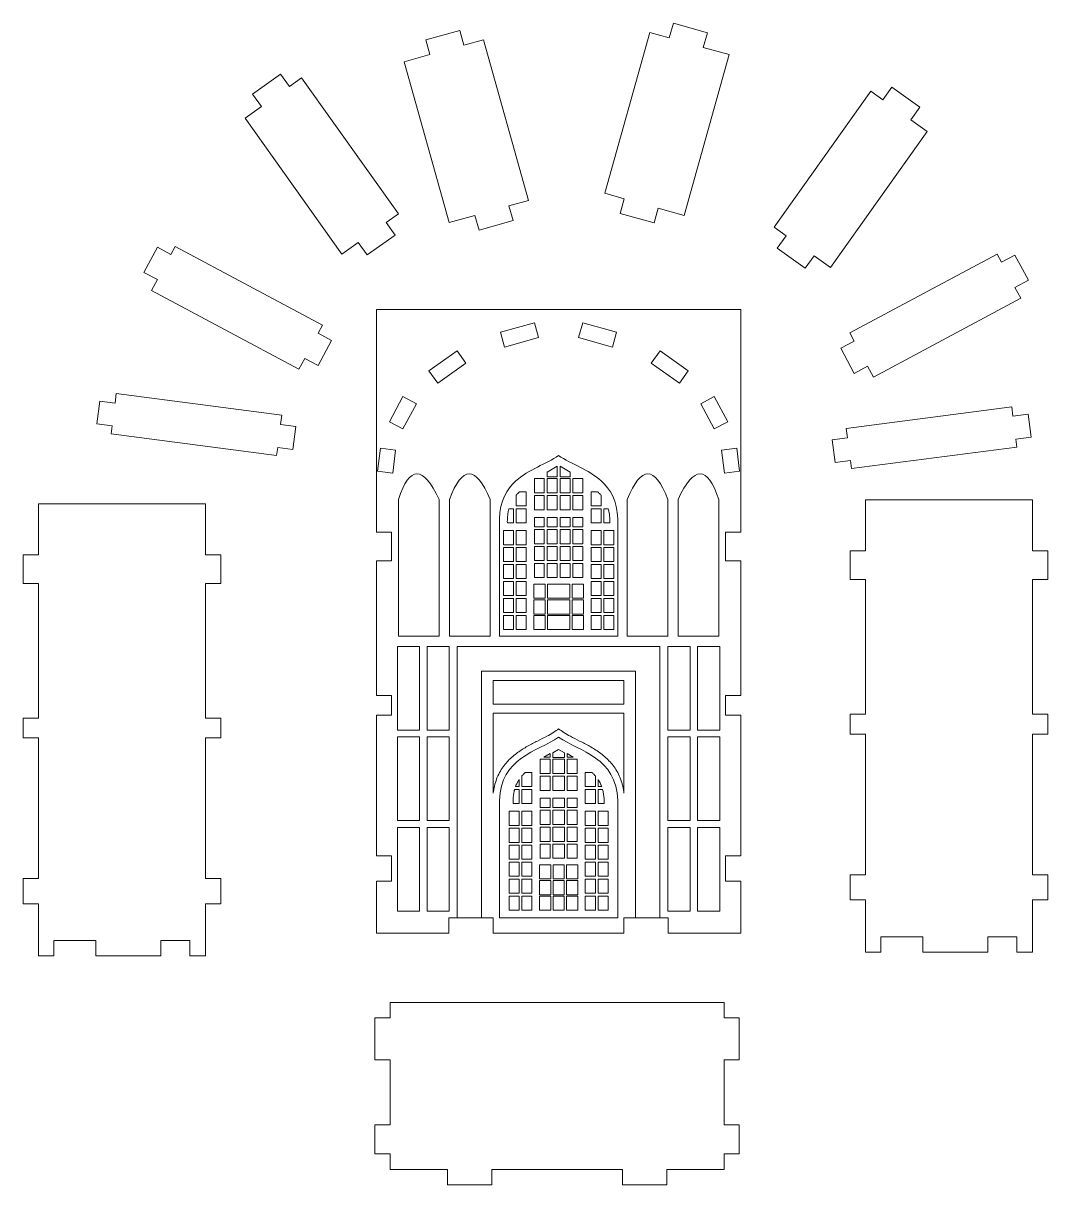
# Model space of a CAD drawing. Header units: millimetres. Extents: x -566 to 8079, y -1523 to 3979.
# Drawn here: x 2041.9 to 2243.2, y 1462.3 to 1690.6 of the extents above; entities that cross this region are included whole.
import ezdxf
from ezdxf.lldxf.tags import DXFTag

# ---------------------------------------------------------------- set-up
doc = ezdxf.new("R2010")
doc.units = ezdxf.units.MM
tags = doc.linetypes.add('CENTER', pattern=[10.16, 6.35, -1.27, 1.27, -1.27]).pattern_tags.tags
tags[10:11] = [DXFTag(74, 4), DXFTag(75, 0), DXFTag(340, '0'), DXFTag(46, 1.0), DXFTag(50, 0.0), DXFTag(44, 0.0), DXFTag(45, 0.0)]
tags[8:9] = [DXFTag(74, 4), DXFTag(75, 0), DXFTag(340, '0'), DXFTag(46, 1.0), DXFTag(50, 0.0), DXFTag(44, 0.0), DXFTag(45, 0.0)]
tags[6:7] = [DXFTag(74, 4), DXFTag(75, 0), DXFTag(340, '0'), DXFTag(46, 1.0), DXFTag(50, 0.0), DXFTag(44, 0.0), DXFTag(45, 0.0)]
tags[4:5] = [DXFTag(74, 4), DXFTag(75, 0), DXFTag(340, '0'), DXFTag(46, 1.0), DXFTag(50, 0.0), DXFTag(44, 0.0), DXFTag(45, 0.0)]

# ---------------------------------------------------------------- blocks, each defined once
blk = doc.blocks.new('DWG5')
at = {"color": 7, "linetype": 'Continuous', "lineweight": 15}
for p, q in [((599.19, 392.16), (600, 395.05)), ((600, 395.05), (606.67, 393.18)), ((551.36, 391.76), (558.04, 393.63)), ((558.85, 390.74), (558.04, 393.63)), ((586.51, 361.64), (595.36, 393.23)), ((599.19, 392.16), (595.36, 393.23)), ((605.86, 390.29), (606.67, 393.18)), ((552.17, 388.87), (551.36, 391.76)), ((562.68, 391.81), (558.85, 390.74)), ((571.53, 360.22), (562.68, 391.81)), ((610.94, 388.87), (605.86, 390.29)), ((552.17, 388.87), (547.1, 387.45)), ((602.09, 357.28), (610.94, 388.87)), ((555.95, 355.86), (547.1, 387.45)), ((517.32, 381.13), (522.83, 385.05)), ((524.57, 382.61), (522.83, 385.05)), ((526.94, 384.29), (524.57, 382.61)), ((545.96, 357.57), (526.94, 384.29)), ((619.77, 354.97), (638.79, 381.7)), ((641.16, 380.01), (638.79, 381.7)), ((641.16, 380.01), (642.9, 382.45)), ((642.9, 382.45), (648.41, 378.53)), ((519.06, 378.69), (517.32, 381.13)), ((519.06, 378.69), (515.84, 376.39)), ((646.67, 376.09), (648.41, 378.53)), ((534.85, 349.67), (515.84, 376.39)), ((649.89, 373.8), (646.67, 376.09)), ((630.87, 347.07), (649.89, 373.8)), ((590.34, 360.57), (586.51, 361.64)), ((571.53, 360.22), (567.7, 359.15)), ((567.7, 359.15), (568.5, 356.26)), ((590.34, 360.57), (589.53, 357.68)), ((597.01, 358.7), (596.2, 355.81)), ((602.09, 357.28), (597.01, 358.7)), ((545.96, 357.57), (543.59, 355.88)), ((561.02, 357.28), (555.95, 355.86)), ((561.02, 357.28), (561.83, 354.39)), ((568.5, 356.26), (561.83, 354.39)), ((596.2, 355.81), (589.53, 357.68)), ((543.59, 355.88), (545.33, 353.43)), ((622.14, 353.28), (619.77, 354.97)), ((538.07, 351.96), (534.85, 349.67)), ((538.07, 351.96), (539.81, 349.51)), ((545.33, 353.43), (539.81, 349.51)), ((622.14, 353.28), (620.4, 350.84)), ((495.98, 346.08), (498.63, 351.02)), ((501.27, 349.61), (498.63, 351.02)), ((502.12, 351.19), (501.27, 349.61)), ((531.05, 335.72), (502.12, 351.19)), ((625.91, 346.91), (620.4, 350.84)), ((627.65, 349.36), (625.91, 346.91)), ((630.87, 347.07), (627.65, 349.36)), ((634.68, 334.19), (663.6, 349.66)), ((664.45, 348.07), (663.6, 349.66)), ((664.45, 348.07), (667.1, 349.49)), ((667.1, 349.49), (669.74, 344.54)), ((498.63, 344.66), (495.98, 346.08)), ((498.63, 344.66), (497.48, 342.52)), ((526.41, 327.05), (497.48, 342.52)), ((667.1, 343.12), (669.74, 344.54)), ((668.24, 340.99), (667.1, 343.12)), ((639.31, 325.52), (668.24, 340.99)), ((541.64, 338.77), (541.64, 295.06)), ((613.25, 338.77), (541.64, 338.77)), ((613.25, 295.06), (613.25, 338.77)), ((531.05, 335.72), (530.2, 334.14)), ((566.04, 334.31), (572.72, 336.18)), ((572.72, 336.18), (573.52, 333.29)), ((581.37, 333.29), (582.18, 336.18)), ((582.18, 336.18), (588.85, 334.31)), ((530.2, 334.14), (532.85, 332.72)), ((566.85, 331.42), (566.04, 334.31)), ((573.52, 333.29), (566.85, 331.42)), ((588.04, 331.42), (581.37, 333.29)), ((588.85, 334.31), (588.04, 331.42)), ((635.52, 332.6), (634.68, 334.19)), ((532.85, 332.72), (530.2, 327.78)), ((635.52, 332.6), (632.88, 331.19)), ((635.52, 326.24), (632.88, 331.19)), ((527.56, 329.19), (526.41, 327.05)), ((527.56, 329.19), (530.2, 327.78)), ((551.98, 326.76), (557.49, 330.68)), ((557.49, 330.68), (559.23, 328.24)), ((595.66, 328.24), (597.4, 330.68)), ((597.4, 330.68), (602.91, 326.76)), ((553.72, 324.31), (551.98, 326.76)), ((559.23, 328.24), (553.72, 324.31)), ((601.17, 324.31), (595.66, 328.24)), ((602.91, 326.76), (601.17, 324.31)), ((638.17, 327.66), (635.52, 326.24)), ((639.31, 325.52), (638.17, 327.66)), ((490.55, 322.26), (490.31, 320.41)), ((523.08, 318.02), (490.55, 322.26)), ((486.75, 316.31), (487.34, 320.8)), ((490.31, 320.41), (487.34, 320.8)), ((544.22, 316.74), (546.87, 321.69)), ((546.87, 321.69), (549.51, 320.27)), ((549.51, 320.27), (546.87, 315.33)), ((605.38, 320.27), (608.03, 321.69)), ((608.03, 315.33), (605.38, 320.27)), ((608.03, 321.69), (610.67, 316.74)), ((633.95, 315.43), (666.48, 319.67)), ((666.72, 317.82), (666.48, 319.67)), ((523.08, 318.02), (522.84, 316.18)), ((666.72, 317.82), (669.69, 318.21)), ((669.69, 318.21), (670.28, 313.72)), ((489.73, 315.92), (486.75, 316.31)), ((489.73, 315.92), (489.52, 314.36)), ((522.84, 316.18), (525.82, 315.79)), ((525.82, 315.79), (525.23, 311.3)), ((546.87, 315.33), (544.22, 316.74)), ((610.67, 316.74), (608.03, 315.33)), ((634.19, 313.59), (633.95, 315.43)), ((522.05, 310.12), (489.52, 314.36)), ((634.19, 313.59), (631.21, 313.2)), ((631.8, 308.71), (631.21, 313.2)), ((667.3, 313.33), (670.28, 313.72)), ((667.5, 311.77), (667.3, 313.33)), ((522.26, 311.69), (522.05, 310.12)), ((522.26, 311.69), (525.23, 311.3)), ((541.87, 307.05), (542.46, 311.54)), ((542.46, 311.54), (545.43, 311.15)), ((545.43, 311.15), (544.85, 306.66)), ((609.46, 311.15), (612.44, 311.54)), ((610.05, 306.66), (609.46, 311.15)), ((612.44, 311.54), (613.02, 307.05)), ((634.97, 307.53), (667.5, 311.77)), ((634.77, 309.1), (631.8, 308.71)), ((634.97, 307.53), (634.77, 309.1)), ((544.85, 306.66), (541.87, 307.05)), ((577.14, 307.99), (575.18, 306.86)), ((575.18, 306.86), (575.18, 305.93)), ((575.18, 305.93), (577.14, 305.93)), ((577.14, 305.93), (577.14, 307.99)), ((577.75, 307.99), (577.75, 305.93)), ((579.71, 306.86), (577.75, 307.99)), ((577.75, 305.93), (579.71, 305.93)), ((579.71, 305.93), (579.71, 306.86)), ((613.02, 307.05), (610.05, 306.66)), ((572.68, 305.57), (572.68, 302.78)), ((574.64, 305.57), (572.68, 305.57)), ((574.64, 302.78), (574.64, 305.57)), ((575.18, 305.57), (575.18, 302.78)), ((577.15, 305.57), (575.18, 305.57)), ((577.15, 302.78), (577.15, 305.57)), ((579.71, 305.57), (577.75, 305.57)), ((577.75, 305.57), (577.75, 302.78)), ((579.71, 302.78), (579.71, 305.57)), ((582.22, 305.57), (580.25, 305.57)), ((580.25, 305.57), (580.25, 302.78)), ((582.22, 302.78), (582.22, 305.57)), ((545.99, 301.46), (545.99, 274.6)), ((553.98, 274.6), (553.98, 301.46)), ((555.99, 301.46), (555.99, 274.6)), ((563.98, 274.6), (563.98, 301.46)), ((569.11, 302.31), (569.11, 300.2)), ((571.07, 302.99), (569.79, 302.99)), ((571.07, 300.2), (571.07, 302.99)), ((572.68, 302.78), (574.64, 302.78)), ((572.68, 302.23), (572.68, 299.45)), ((574.64, 302.23), (572.68, 302.23)), ((574.64, 299.45), (574.64, 302.23)), ((575.18, 302.78), (577.15, 302.78)), ((575.18, 302.23), (575.18, 299.45)), ((577.15, 302.23), (575.18, 302.23)), ((577.15, 299.45), (577.15, 302.23)), ((577.75, 302.78), (579.71, 302.78)), ((577.75, 302.23), (577.75, 299.45)), ((579.71, 302.23), (577.75, 302.23)), ((579.71, 299.45), (579.71, 302.23)), ((580.25, 302.78), (582.22, 302.78)), ((580.25, 302.23), (580.25, 299.45)), ((582.22, 302.23), (580.25, 302.23)), ((582.22, 299.45), (582.22, 302.23)), ((583.82, 302.99), (583.82, 300.2)), ((585.11, 302.99), (583.82, 302.99)), ((585.79, 300.2), (585.79, 302.31)), ((590.91, 301.46), (590.91, 274.6)), ((598.9, 274.6), (598.9, 301.46)), ((600.91, 301.46), (600.91, 274.6)), ((608.9, 274.6), (608.9, 301.46)), ((637.75, 291.35), (637.75, 301.39)), ((637.75, 301.39), (670.55, 301.39)), ((670.55, 301.39), (670.55, 291.35)), ((508.06, 300.63), (475.26, 300.63)), ((475.26, 300.63), (475.26, 290.6)), ((508.06, 290.6), (508.06, 300.63)), ((568.56, 299.65), (567.69, 299.65)), ((568.56, 296.87), (568.56, 299.65)), ((569.11, 300.2), (571.07, 300.2)), ((571.07, 299.65), (569.11, 299.65)), ((569.11, 299.65), (569.11, 296.87)), ((571.07, 296.87), (571.07, 299.65)), ((572.68, 299.45), (574.64, 299.45)), ((575.18, 299.45), (577.15, 299.45)), ((577.75, 299.45), (579.71, 299.45)), ((580.25, 299.45), (582.22, 299.45)), ((583.82, 300.2), (585.79, 300.2)), ((585.79, 299.65), (583.82, 299.65)), ((583.82, 299.65), (583.82, 296.87)), ((585.79, 296.87), (585.79, 299.65)), ((586.33, 299.65), (586.33, 296.87)), ((587.21, 299.65), (586.33, 299.65)), ((565.83, 297.67), (565.83, 274.6)), ((567.38, 296.87), (568.56, 296.87)), ((569.11, 296.87), (571.07, 296.87)), ((574.64, 297.94), (572.68, 297.94)), ((572.68, 297.94), (572.68, 296.12)), ((574.64, 296.12), (574.64, 297.94)), ((575.18, 297.94), (575.18, 296.12)), ((577.15, 297.94), (575.18, 297.94)), ((577.15, 296.12), (577.15, 297.94)), ((577.75, 297.94), (577.75, 296.12)), ((579.71, 297.94), (577.75, 297.94)), ((579.71, 296.12), (579.71, 297.94)), ((580.25, 297.94), (580.25, 296.12)), ((582.22, 297.94), (580.25, 297.94)), ((582.22, 296.12), (582.22, 297.94)), ((583.82, 296.87), (585.79, 296.87)), ((586.33, 296.87), (587.52, 296.87)), ((589.06, 274.6), (589.06, 297.67)), ((541.64, 295.06), (544.64, 295.06)), ((544.64, 295.06), (544.64, 289.42)), ((568.56, 295.36), (566.6, 295.36)), ((566.6, 295.36), (566.6, 292.58)), ((568.56, 292.58), (568.56, 295.36)), ((571.07, 295.36), (569.11, 295.36)), ((569.11, 295.36), (569.11, 292.58)), ((571.07, 292.58), (571.07, 295.36)), ((572.68, 296.12), (574.64, 296.12)), ((572.68, 295.57), (572.68, 292.78)), ((574.64, 295.57), (572.68, 295.57)), ((574.64, 292.78), (574.64, 295.57)), ((575.18, 296.12), (577.15, 296.12)), ((575.18, 295.57), (575.18, 292.78)), ((577.15, 295.57), (575.18, 295.57)), ((577.15, 292.78), (577.15, 295.57)), ((577.75, 296.12), (579.71, 296.12)), ((577.75, 295.57), (577.75, 292.78)), ((579.71, 295.57), (577.75, 295.57)), ((579.71, 292.78), (579.71, 295.57)), ((580.25, 296.12), (582.22, 296.12)), ((580.25, 295.57), (580.25, 292.78)), ((582.22, 295.57), (580.25, 295.57)), ((582.22, 292.78), (582.22, 295.57)), ((585.79, 295.36), (583.82, 295.36)), ((583.82, 295.36), (583.82, 292.58)), ((585.79, 292.58), (585.79, 295.36)), ((586.33, 295.36), (586.33, 292.58)), ((588.29, 295.36), (586.33, 295.36)), ((588.29, 292.58), (588.29, 295.36)), ((610.25, 295.06), (613.25, 295.06)), ((610.25, 289.42), (610.25, 295.06)), ((566.6, 292.58), (568.56, 292.58)), ((569.11, 292.58), (571.07, 292.58)), ((572.68, 292.78), (574.64, 292.78)), ((572.68, 292.23), (572.68, 289.45)), ((574.64, 292.23), (572.68, 292.23)), ((574.64, 289.45), (574.64, 292.23)), ((575.18, 292.78), (577.15, 292.78)), ((575.18, 292.23), (575.18, 289.45)), ((577.15, 292.23), (575.18, 292.23)), ((577.15, 289.45), (577.15, 292.23)), ((577.75, 292.78), (579.71, 292.78)), ((579.71, 292.23), (577.75, 292.23)), ((577.75, 292.23), (577.75, 289.45)), ((579.71, 289.45), (579.71, 292.23)), ((580.25, 292.78), (582.22, 292.78)), ((580.25, 292.23), (580.25, 289.45)), ((582.22, 292.23), (580.25, 292.23)), ((582.22, 289.45), (582.22, 292.23)), ((583.82, 292.58), (585.79, 292.58)), ((586.33, 292.58), (588.29, 292.58)), ((472.26, 284.96), (472.26, 290.6)), ((475.26, 290.6), (472.26, 290.6)), ((508.06, 290.6), (511.06, 290.6)), ((511.06, 290.6), (511.06, 284.96)), ((568.56, 292.03), (566.6, 292.03)), ((566.6, 292.03), (566.6, 289.25)), ((568.56, 289.25), (568.56, 292.03)), ((571.07, 292.03), (569.11, 292.03)), ((569.11, 292.03), (569.11, 289.25)), ((571.07, 289.25), (571.07, 292.03)), ((583.82, 292.03), (583.82, 289.25)), ((585.79, 292.03), (583.82, 292.03)), ((585.79, 289.25), (585.79, 292.03)), ((588.29, 292.03), (586.33, 292.03)), ((586.33, 292.03), (586.33, 289.25)), ((588.29, 289.25), (588.29, 292.03)), ((634.75, 285.71), (634.75, 291.35)), ((637.75, 291.35), (634.75, 291.35)), ((670.55, 291.35), (673.55, 291.35)), ((673.55, 291.35), (673.55, 285.71)), ((541.64, 289.42), (541.64, 262.98)), ((544.64, 289.42), (541.64, 289.42)), ((566.6, 289.25), (568.56, 289.25)), ((568.56, 288.7), (566.6, 288.7)), ((566.6, 288.7), (566.6, 285.91)), ((568.56, 285.91), (568.56, 288.7)), ((569.11, 289.25), (571.07, 289.25)), ((569.11, 288.7), (569.11, 285.91)), ((571.07, 288.7), (569.11, 288.7)), ((571.07, 285.91), (571.07, 288.7)), ((572.68, 289.45), (574.64, 289.45)), ((574.64, 288.9), (572.68, 288.9)), ((572.68, 288.9), (572.68, 286.12)), ((574.64, 286.12), (574.64, 288.9)), ((575.18, 289.45), (577.15, 289.45)), ((575.18, 288.9), (575.18, 286.12)), ((577.15, 288.9), (575.18, 288.9)), ((577.15, 286.12), (577.15, 288.9)), ((577.75, 289.45), (579.71, 289.45)), ((577.75, 288.9), (577.75, 286.12)), ((579.71, 288.9), (577.75, 288.9)), ((579.71, 286.12), (579.71, 288.9)), ((580.25, 289.45), (582.22, 289.45)), ((580.25, 288.9), (580.25, 286.12)), ((582.22, 288.9), (580.25, 288.9)), ((582.22, 286.12), (582.22, 288.9)), ((583.82, 289.25), (585.79, 289.25)), ((585.79, 288.7), (583.82, 288.7)), ((583.82, 288.7), (583.82, 285.91)), ((585.79, 285.91), (585.79, 288.7)), ((586.33, 289.25), (588.29, 289.25)), ((586.33, 288.7), (586.33, 285.91)), ((588.29, 288.7), (586.33, 288.7)), ((588.29, 285.91), (588.29, 288.7)), ((613.25, 289.42), (610.25, 289.42)), ((613.25, 262.98), (613.25, 289.42)), ((566.6, 285.91), (568.56, 285.91)), ((568.56, 285.36), (566.6, 285.36)), ((566.6, 285.36), (566.6, 282.58)), ((568.56, 282.58), (568.56, 285.36)), ((569.11, 285.91), (571.07, 285.91)), ((569.11, 285.36), (569.11, 282.58)), ((571.07, 285.36), (569.11, 285.36)), ((571.07, 282.58), (571.07, 285.36)), ((572.68, 286.12), (574.64, 286.12)), ((575.18, 286.12), (577.15, 286.12)), ((577.75, 286.12), (579.71, 286.12)), ((580.25, 286.12), (582.22, 286.12)), ((583.82, 285.91), (585.79, 285.91)), ((583.82, 285.36), (583.82, 282.58)), ((585.79, 285.36), (583.82, 285.36)), ((585.79, 282.58), (585.79, 285.36)), ((586.33, 285.91), (588.29, 285.91)), ((586.33, 285.36), (586.33, 282.58)), ((588.29, 285.36), (586.33, 285.36)), ((588.29, 282.58), (588.29, 285.36)), ((637.75, 285.71), (634.75, 285.71)), ((637.75, 259.27), (637.75, 285.71)), ((670.55, 285.71), (670.55, 259.27)), ((670.55, 285.71), (673.55, 285.71)), ((475.26, 284.96), (472.26, 284.96)), ((475.26, 284.96), (475.26, 258.52)), ((508.06, 284.96), (511.06, 284.96)), ((508.06, 258.52), (508.06, 284.96)), ((574.78, 284.84), (572.55, 284.84)), ((572.55, 284.84), (572.55, 282.06)), ((574.78, 282.06), (574.78, 284.84)), ((575.24, 284.84), (575.24, 282.06)), ((579.65, 284.84), (575.24, 284.84)), ((579.65, 282.06), (579.65, 284.84)), ((582.34, 284.84), (580.12, 284.84)), ((580.12, 284.84), (580.12, 282.06)), ((582.34, 282.06), (582.34, 284.84)), ((566.6, 282.58), (568.56, 282.58)), ((566.6, 282.03), (566.6, 279.25)), ((568.56, 282.03), (566.6, 282.03)), ((568.56, 279.25), (568.56, 282.03)), ((569.11, 282.58), (571.07, 282.58)), ((571.07, 282.03), (569.11, 282.03)), ((569.11, 282.03), (569.11, 279.25)), ((571.07, 279.25), (571.07, 282.03)), ((572.55, 282.06), (574.78, 282.06)), ((572.55, 281.75), (572.55, 278.96)), ((574.78, 281.75), (572.55, 281.75)), ((574.78, 278.96), (574.78, 281.75)), ((575.24, 282.06), (579.65, 282.06)), ((575.24, 281.75), (575.24, 278.96)), ((579.65, 281.75), (575.24, 281.75)), ((579.65, 278.96), (579.65, 281.75)), ((580.12, 282.06), (582.34, 282.06)), ((582.34, 281.75), (580.12, 281.75)), ((580.12, 281.75), (580.12, 278.96)), ((582.34, 278.96), (582.34, 281.75)), ((583.82, 282.58), (585.79, 282.58)), ((585.79, 282.03), (583.82, 282.03)), ((583.82, 282.03), (583.82, 279.25)), ((585.79, 279.25), (585.79, 282.03)), ((586.33, 282.58), (588.29, 282.58)), ((586.33, 282.03), (586.33, 279.25)), ((588.29, 282.03), (586.33, 282.03)), ((588.29, 279.25), (588.29, 282.03)), ((566.6, 279.25), (568.56, 279.25)), ((566.6, 278.7), (566.6, 275.91)), ((568.56, 278.7), (566.6, 278.7)), ((568.56, 275.91), (568.56, 278.7)), ((569.11, 279.25), (571.07, 279.25)), ((569.11, 278.7), (569.11, 275.91)), ((571.07, 278.7), (569.11, 278.7)), ((571.07, 275.91), (571.07, 278.7)), ((572.55, 278.96), (574.78, 278.96)), ((572.55, 278.7), (572.55, 275.91)), ((574.78, 278.7), (572.55, 278.7)), ((574.78, 275.91), (574.78, 278.7)), ((575.24, 278.96), (579.65, 278.96)), ((575.24, 278.7), (575.24, 275.91)), ((579.65, 278.7), (575.24, 278.7)), ((579.65, 275.91), (579.65, 278.7)), ((580.12, 278.96), (582.34, 278.96)), ((582.34, 278.7), (580.12, 278.7)), ((580.12, 278.7), (580.12, 275.91)), ((582.34, 275.91), (582.34, 278.7)), ((583.82, 279.25), (585.79, 279.25)), ((583.82, 278.7), (583.82, 275.91)), ((585.79, 278.7), (583.82, 278.7)), ((585.79, 275.91), (585.79, 278.7)), ((586.33, 279.25), (588.29, 279.25)), ((588.29, 278.7), (586.33, 278.7)), ((586.33, 278.7), (586.33, 275.91)), ((588.29, 275.91), (588.29, 278.7)), ((545.99, 274.6), (553.98, 274.6)), ((555.99, 274.6), (563.98, 274.6)), ((565.83, 274.6), (589.06, 274.6)), ((566.6, 275.91), (568.56, 275.91)), ((569.11, 275.91), (571.07, 275.91)), ((572.55, 275.91), (574.78, 275.91)), ((575.24, 275.91), (579.65, 275.91)), ((580.12, 275.91), (582.34, 275.91)), ((583.82, 275.91), (585.79, 275.91)), ((586.33, 275.91), (588.29, 275.91)), ((590.91, 274.6), (598.9, 274.6)), ((600.91, 274.6), (608.9, 274.6)), ((550.14, 272.61), (545.79, 272.61)), ((545.79, 272.61), (545.79, 256.17)), ((550.14, 256.17), (550.14, 272.61)), ((555.97, 272.61), (551.62, 272.61)), ((551.62, 272.61), (551.62, 256.17)), ((555.97, 256.17), (555.97, 272.61)), ((597.36, 272.56), (557.53, 272.56)), ((557.53, 272.56), (557.53, 219.27)), ((597.36, 219.27), (597.36, 272.56)), ((598.93, 272.61), (598.93, 256.17)), ((603.27, 272.61), (598.93, 272.61)), ((603.27, 256.17), (603.27, 272.61)), ((604.76, 272.61), (604.76, 256.17)), ((609.1, 272.61), (604.76, 272.61)), ((609.1, 256.17), (609.1, 272.61)), ((562.33, 219.27), (562.33, 267.76)), ((562.33, 267.76), (592.56, 267.76)), ((592.56, 267.76), (592.56, 219.27)), ((590.29, 265.89), (564.6, 265.89)), ((564.6, 265.89), (564.6, 261.26)), ((590.29, 261.26), (590.29, 265.89)), ((541.64, 262.98), (544.64, 262.98)), ((544.64, 262.98), (544.64, 259.09)), ((610.25, 262.98), (613.25, 262.98)), ((610.25, 259.09), (610.25, 262.98)), ((564.6, 261.26), (590.29, 261.26)), ((472.26, 254.63), (472.26, 258.52)), ((475.26, 258.52), (472.26, 258.52)), ((508.06, 258.52), (511.06, 258.52)), ((511.06, 258.52), (511.06, 254.63)), ((541.64, 259.09), (541.64, 231.44)), ((544.64, 259.09), (541.64, 259.09)), ((590.29, 259.5), (564.6, 259.5)), ((564.6, 259.5), (564.6, 243.77)), ((590.29, 243.77), (590.29, 259.5)), ((613.25, 259.09), (610.25, 259.09)), ((613.25, 231.44), (613.25, 259.09)), ((634.75, 255.38), (634.75, 259.27)), ((637.75, 259.27), (634.75, 259.27)), ((670.55, 259.27), (673.55, 259.27)), ((673.55, 259.27), (673.55, 255.38)), ((545.79, 256.17), (550.14, 256.17)), ((551.62, 256.17), (555.97, 256.17)), ((598.93, 256.17), (603.27, 256.17)), ((604.76, 256.17), (609.1, 256.17)), ((475.26, 254.63), (472.26, 254.63)), ((475.26, 254.63), (475.26, 226.98)), ((508.06, 254.63), (511.06, 254.63)), ((508.06, 226.98), (508.06, 254.63)), ((550.14, 254.81), (545.79, 254.81)), ((545.79, 254.81), (545.79, 238.37)), ((550.14, 238.37), (550.14, 254.81)), ((555.97, 254.81), (551.62, 254.81)), ((551.62, 254.81), (551.62, 238.37)), ((555.97, 238.37), (555.97, 254.81)), ((598.93, 254.81), (598.93, 238.37)), ((603.27, 254.81), (598.93, 254.81)), ((603.27, 238.37), (603.27, 254.81)), ((604.76, 254.81), (604.76, 238.37)), ((609.1, 254.81), (604.76, 254.81)), ((609.1, 238.37), (609.1, 254.81)), ((637.75, 255.38), (634.75, 255.38)), ((637.75, 227.73), (637.75, 255.38)), ((670.55, 255.38), (670.55, 227.73)), ((670.55, 255.38), (673.55, 255.38)), ((575.76, 251.54), (574.55, 250.84)), ((575.76, 250.84), (575.76, 251.54)), ((577.45, 252.37), (576.3, 251.71)), ((576.3, 251.71), (576.3, 250.77)), ((578.59, 251.71), (577.45, 252.37)), ((578.59, 250.77), (578.59, 251.71)), ((580.34, 250.84), (579.13, 251.54)), ((579.13, 251.54), (579.13, 250.84)), ((575.76, 250.41), (573.8, 250.41)), ((573.8, 250.41), (573.8, 247.63)), ((574.55, 250.84), (575.76, 250.84)), ((575.76, 247.63), (575.76, 250.41)), ((576.3, 250.77), (578.59, 250.77)), ((576.3, 250.41), (576.3, 247.63)), ((578.59, 250.41), (576.3, 250.41)), ((578.59, 247.63), (578.59, 250.41)), ((579.13, 250.84), (580.34, 250.84)), ((579.13, 250.41), (579.13, 247.63)), ((581.1, 250.41), (579.13, 250.41)), ((581.1, 247.63), (581.1, 250.41)), ((570.23, 247.15), (570.23, 245.05)), ((572.19, 247.83), (570.91, 247.83)), ((572.19, 245.05), (572.19, 247.83)), ((573.8, 247.63), (575.76, 247.63)), ((575.76, 247.08), (573.8, 247.08)), ((573.8, 247.08), (573.8, 244.29)), ((575.76, 244.29), (575.76, 247.08)), ((576.3, 247.63), (578.59, 247.63)), ((578.59, 247.08), (576.3, 247.08)), ((576.3, 247.08), (576.3, 244.29)), ((578.59, 244.29), (578.59, 247.08)), ((579.13, 247.63), (581.1, 247.63)), ((581.1, 247.08), (579.13, 247.08)), ((579.13, 247.08), (579.13, 244.29)), ((581.1, 244.29), (581.1, 247.08)), ((582.7, 247.83), (582.7, 245.05)), ((583.99, 247.83), (582.7, 247.83)), ((584.67, 245.05), (584.67, 247.15)), ((569.69, 244.5), (568.81, 244.5)), ((568.98, 245.05), (569.69, 245.05)), ((569.69, 245.05), (569.69, 246.45)), ((569.69, 241.72), (569.69, 244.5)), ((570.23, 245.05), (572.19, 245.05)), ((570.23, 244.5), (570.23, 241.72)), ((572.19, 244.5), (570.23, 244.5)), ((572.19, 241.72), (572.19, 244.5)), ((573.8, 244.29), (575.76, 244.29)), ((576.3, 244.29), (578.59, 244.29)), ((579.13, 244.29), (581.1, 244.29)), ((582.7, 245.05), (584.67, 245.05)), ((582.7, 244.5), (582.7, 241.72)), ((584.67, 244.5), (582.7, 244.5)), ((584.67, 241.72), (584.67, 244.5)), ((585.21, 246.45), (585.21, 245.05)), ((585.21, 245.05), (585.91, 245.05)), ((585.21, 244.5), (585.21, 241.72)), ((586.09, 244.5), (585.21, 244.5)), ((565.83, 242.33), (565.83, 219.27)), ((573.8, 242.78), (573.8, 240.96)), ((575.76, 242.78), (573.8, 242.78)), ((575.76, 240.96), (575.76, 242.78)), ((576.3, 242.78), (576.3, 240.96)), ((578.59, 242.78), (576.3, 242.78)), ((578.59, 240.96), (578.59, 242.78)), ((581.1, 242.78), (579.13, 242.78)), ((579.13, 242.78), (579.13, 240.96)), ((581.1, 240.96), (581.1, 242.78)), ((589.06, 219.27), (589.06, 242.33)), ((569.69, 240.21), (567.72, 240.21)), ((567.72, 240.21), (567.72, 237.43)), ((568.5, 241.72), (569.69, 241.72)), ((569.69, 237.43), (569.69, 240.21)), ((570.23, 241.72), (572.19, 241.72)), ((572.19, 240.21), (570.23, 240.21)), ((570.23, 240.21), (570.23, 237.43)), ((572.19, 237.43), (572.19, 240.21)), ((573.8, 240.96), (575.76, 240.96)), ((573.8, 240.41), (573.8, 237.63)), ((575.76, 240.41), (573.8, 240.41)), ((575.76, 237.63), (575.76, 240.41)), ((576.3, 240.96), (578.59, 240.96)), ((576.3, 240.41), (576.3, 237.63)), ((578.59, 240.41), (576.3, 240.41)), ((578.59, 237.63), (578.59, 240.41)), ((579.13, 240.96), (581.1, 240.96)), ((581.1, 240.41), (579.13, 240.41)), ((579.13, 240.41), (579.13, 237.63)), ((581.1, 237.63), (581.1, 240.41)), ((582.7, 241.72), (584.67, 241.72)), ((582.7, 240.21), (582.7, 237.43)), ((584.67, 240.21), (582.7, 240.21)), ((584.67, 237.43), (584.67, 240.21)), ((585.21, 241.72), (586.4, 241.72)), ((585.21, 240.21), (585.21, 237.43)), ((587.17, 240.21), (585.21, 240.21)), ((587.17, 237.43), (587.17, 240.21)), ((545.79, 238.37), (550.14, 238.37)), ((551.62, 238.37), (555.97, 238.37)), ((567.72, 237.43), (569.69, 237.43)), ((570.23, 237.43), (572.19, 237.43)), ((573.8, 237.63), (575.76, 237.63)), ((576.3, 237.63), (578.59, 237.63)), ((579.13, 237.63), (581.1, 237.63)), ((582.7, 237.43), (584.67, 237.43)), ((585.21, 237.43), (587.17, 237.43)), ((598.93, 238.37), (603.27, 238.37)), ((604.76, 238.37), (609.1, 238.37)), ((550.14, 237.01), (545.79, 237.01)), ((545.79, 237.01), (545.79, 220.57)), ((550.14, 220.57), (550.14, 237.01)), ((555.97, 237.01), (551.62, 237.01)), ((551.62, 237.01), (551.62, 220.57)), ((555.97, 220.57), (555.97, 237.01)), ((567.72, 236.87), (567.72, 234.09)), ((569.69, 236.87), (567.72, 236.87)), ((569.69, 234.09), (569.69, 236.87)), ((572.19, 236.87), (570.23, 236.87)), ((570.23, 236.87), (570.23, 234.09)), ((572.19, 234.09), (572.19, 236.87)), ((573.8, 237.08), (573.8, 234.29)), ((575.76, 237.08), (573.8, 237.08)), ((575.76, 234.29), (575.76, 237.08)), ((576.3, 237.08), (576.3, 234.29)), ((578.59, 237.08), (576.3, 237.08)), ((578.59, 234.29), (578.59, 237.08)), ((581.1, 237.08), (579.13, 237.08)), ((579.13, 237.08), (579.13, 234.29)), ((581.1, 234.29), (581.1, 237.08)), ((582.7, 236.87), (582.7, 234.09)), ((584.67, 236.87), (582.7, 236.87)), ((584.67, 234.09), (584.67, 236.87)), ((587.17, 236.87), (585.21, 236.87)), ((585.21, 236.87), (585.21, 234.09)), ((587.17, 234.09), (587.17, 236.87)), ((598.93, 237.01), (598.93, 220.57)), ((603.27, 237.01), (598.93, 237.01)), ((603.27, 220.57), (603.27, 237.01)), ((604.76, 237.01), (604.76, 220.57)), ((609.1, 237.01), (604.76, 237.01)), ((609.1, 220.57), (609.1, 237.01)), ((567.72, 234.09), (569.69, 234.09)), ((569.69, 233.54), (567.72, 233.54)), ((567.72, 233.54), (567.72, 230.76)), ((569.69, 230.76), (569.69, 233.54)), ((570.23, 234.09), (572.19, 234.09)), ((572.19, 233.54), (570.23, 233.54)), ((570.23, 233.54), (570.23, 230.76)), ((572.19, 230.76), (572.19, 233.54)), ((573.8, 234.29), (575.76, 234.29)), ((575.76, 233.74), (573.8, 233.74)), ((573.8, 233.74), (573.8, 230.96)), ((575.76, 230.96), (575.76, 233.74)), ((576.3, 234.29), (578.59, 234.29)), ((578.59, 233.74), (576.3, 233.74)), ((576.3, 233.74), (576.3, 230.96)), ((578.59, 230.96), (578.59, 233.74)), ((579.13, 234.29), (581.1, 234.29)), ((581.1, 233.74), (579.13, 233.74)), ((579.13, 233.74), (579.13, 230.96)), ((581.1, 230.96), (581.1, 233.74)), ((582.7, 234.09), (584.67, 234.09)), ((584.67, 233.54), (582.7, 233.54)), ((582.7, 233.54), (582.7, 230.76)), ((584.67, 230.76), (584.67, 233.54)), ((585.21, 234.09), (587.17, 234.09)), ((587.17, 233.54), (585.21, 233.54)), ((585.21, 233.54), (585.21, 230.76)), ((587.17, 230.76), (587.17, 233.54)), ((541.64, 231.44), (544.64, 231.44)), ((544.64, 231.44), (544.64, 226.48)), ((567.72, 230.76), (569.69, 230.76)), ((570.23, 230.76), (572.19, 230.76)), ((573.8, 230.96), (575.76, 230.96)), ((576.3, 230.96), (578.59, 230.96)), ((579.13, 230.96), (581.1, 230.96)), ((582.7, 230.76), (584.67, 230.76)), ((585.21, 230.76), (587.17, 230.76)), ((610.25, 231.44), (613.25, 231.44)), ((610.25, 226.48), (610.25, 231.44)), ((569.69, 230.21), (567.72, 230.21)), ((567.72, 230.21), (567.72, 227.43)), ((569.69, 227.43), (569.69, 230.21)), ((572.19, 230.21), (570.23, 230.21)), ((570.23, 230.21), (570.23, 227.43)), ((572.19, 227.43), (572.19, 230.21)), ((573.67, 229.69), (573.67, 226.91)), ((575.9, 229.69), (573.67, 229.69)), ((575.9, 226.91), (575.9, 229.69)), ((576.36, 229.69), (576.36, 226.91)), ((578.53, 229.69), (576.36, 229.69)), ((578.53, 226.91), (578.53, 229.69)), ((579, 229.69), (579, 226.91)), ((581.22, 229.69), (579, 229.69)), ((581.22, 226.91), (581.22, 229.69)), ((582.7, 230.21), (582.7, 227.43)), ((584.67, 230.21), (582.7, 230.21)), ((584.67, 227.43), (584.67, 230.21)), ((587.17, 230.21), (585.21, 230.21)), ((585.21, 230.21), (585.21, 227.43)), ((587.17, 227.43), (587.17, 230.21)), ((472.26, 222.01), (472.26, 226.98)), ((475.26, 226.98), (472.26, 226.98)), ((508.06, 226.98), (511.06, 226.98)), ((511.06, 226.98), (511.06, 222.01)), ((541.64, 226.48), (541.64, 216.27)), ((544.64, 226.48), (541.64, 226.48)), ((567.72, 227.43), (569.69, 227.43)), ((567.72, 226.87), (567.72, 224.09)), ((569.69, 226.87), (567.72, 226.87)), ((569.69, 224.09), (569.69, 226.87)), ((570.23, 227.43), (572.19, 227.43)), ((570.23, 226.87), (570.23, 224.09)), ((572.19, 226.87), (570.23, 226.87)), ((572.19, 224.09), (572.19, 226.87)), ((573.67, 226.91), (575.9, 226.91)), ((575.9, 226.59), (573.67, 226.59)), ((573.67, 226.59), (573.67, 223.81)), ((575.9, 223.81), (575.9, 226.59)), ((576.36, 226.91), (578.53, 226.91)), ((578.53, 226.59), (576.36, 226.59)), ((576.36, 226.59), (576.36, 223.81)), ((578.53, 223.81), (578.53, 226.59)), ((579, 226.91), (581.22, 226.91)), ((579, 226.59), (579, 223.81)), ((581.22, 226.59), (579, 226.59)), ((581.22, 223.81), (581.22, 226.59)), ((582.7, 227.43), (584.67, 227.43)), ((582.7, 226.87), (582.7, 224.09)), ((584.67, 226.87), (582.7, 226.87)), ((584.67, 224.09), (584.67, 226.87)), ((585.21, 227.43), (587.17, 227.43)), ((585.21, 226.87), (585.21, 224.09)), ((587.17, 226.87), (585.21, 226.87)), ((587.17, 224.09), (587.17, 226.87)), ((613.25, 226.48), (610.25, 226.48)), ((613.25, 216.27), (613.25, 226.48)), ((634.75, 222.77), (634.75, 227.73)), ((637.75, 227.73), (634.75, 227.73)), ((670.55, 227.73), (673.55, 227.73)), ((673.55, 227.73), (673.55, 222.77)), ((567.72, 224.09), (569.69, 224.09)), ((570.23, 224.09), (572.19, 224.09)), ((573.67, 223.81), (575.9, 223.81)), ((576.36, 223.81), (578.53, 223.81)), ((579, 223.81), (581.22, 223.81)), ((582.7, 224.09), (584.67, 224.09)), ((585.21, 224.09), (587.17, 224.09)), ((475.26, 222.01), (472.26, 222.01)), ((475.26, 222.01), (475.26, 211.8)), ((508.06, 222.01), (511.06, 222.01)), ((508.06, 211.8), (508.06, 222.01)), ((567.72, 223.54), (567.72, 220.76)), ((569.69, 223.54), (567.72, 223.54)), ((569.69, 220.76), (569.69, 223.54)), ((572.19, 223.54), (570.23, 223.54)), ((570.23, 223.54), (570.23, 220.76)), ((572.19, 220.76), (572.19, 223.54)), ((573.67, 223.54), (573.67, 220.76)), ((575.9, 223.54), (573.67, 223.54)), ((575.9, 220.76), (575.9, 223.54)), ((578.53, 223.54), (576.36, 223.54)), ((576.36, 223.54), (576.36, 220.76)), ((578.53, 220.76), (578.53, 223.54)), ((581.22, 223.54), (579, 223.54)), ((579, 223.54), (579, 220.76)), ((581.22, 220.76), (581.22, 223.54)), ((582.7, 223.54), (582.7, 220.76)), ((584.67, 223.54), (582.7, 223.54)), ((584.67, 220.76), (584.67, 223.54)), ((585.21, 223.54), (585.21, 220.76)), ((587.17, 223.54), (585.21, 223.54)), ((587.17, 220.76), (587.17, 223.54)), ((637.75, 222.77), (634.75, 222.77)), ((637.75, 212.55), (637.75, 222.77)), ((670.55, 222.77), (673.55, 222.77)), ((670.55, 222.77), (670.55, 212.55)), ((545.79, 220.57), (550.14, 220.57)), ((551.62, 220.57), (555.97, 220.57)), ((555.9, 219.27), (557.53, 219.27)), ((555.9, 216.27), (555.9, 219.27)), ((557.53, 219.27), (562.33, 219.27)), ((562.33, 219.27), (564.62, 219.27)), ((564.62, 219.27), (564.62, 216.27)), ((565.83, 219.27), (589.06, 219.27)), ((567.72, 220.76), (569.69, 220.76)), ((570.23, 220.76), (572.19, 220.76)), ((573.67, 220.76), (575.9, 220.76)), ((576.36, 220.76), (578.53, 220.76)), ((579, 220.76), (581.22, 220.76)), ((582.7, 220.76), (584.67, 220.76)), ((585.21, 220.76), (587.17, 220.76)), ((590.27, 219.27), (592.56, 219.27)), ((590.27, 216.27), (590.27, 219.27)), ((592.56, 219.27), (597.36, 219.27)), ((597.36, 219.27), (598.99, 219.27)), ((598.93, 220.57), (603.27, 220.57)), ((598.99, 219.27), (598.99, 216.27)), ((604.76, 220.57), (609.1, 220.57)), ((478.26, 214.8), (486.54, 214.8)), ((478.26, 214.8), (478.26, 211.8)), ((486.54, 211.8), (486.54, 214.8)), ((499.29, 214.8), (505.02, 214.8)), ((499.29, 214.8), (499.29, 211.8)), ((505.02, 211.8), (505.02, 214.8)), ((541.64, 216.27), (555.9, 216.27)), ((564.62, 216.27), (590.27, 216.27)), ((598.99, 216.27), (613.25, 216.27)), ((649.03, 215.55), (640.75, 215.55)), ((640.75, 212.55), (640.75, 215.55)), ((649.03, 215.55), (649.03, 212.55)), ((667.51, 215.55), (661.78, 215.55)), ((661.78, 212.55), (661.78, 215.55)), ((667.51, 215.55), (667.51, 212.55)), ((637.75, 212.55), (640.75, 212.55)), ((649.03, 212.55), (661.78, 212.55)), ((667.51, 212.55), (670.55, 212.55)), ((478.26, 211.8), (475.26, 211.8)), ((499.29, 211.8), (486.54, 211.8)), ((508.06, 211.8), (505.02, 211.8)), ((544.35, 199.62), (544.35, 202.62)), ((544.35, 202.62), (609.95, 202.62)), ((609.95, 202.62), (609.95, 199.62)), ((541.35, 191.35), (541.35, 199.62)), ((541.35, 199.62), (544.35, 199.62)), ((609.95, 199.62), (612.95, 199.62)), ((612.95, 199.62), (612.95, 191.35)), ((544.35, 191.35), (541.35, 191.35)), ((544.35, 178.59), (544.35, 191.35)), ((612.95, 191.35), (609.95, 191.35)), ((609.95, 191.35), (609.95, 178.59)), ((541.35, 172.86), (541.35, 178.59)), ((541.35, 178.59), (544.35, 178.59)), ((609.95, 178.59), (612.95, 178.59)), ((612.95, 178.59), (612.95, 172.86)), ((544.35, 172.86), (541.35, 172.86)), ((544.35, 169.82), (544.35, 172.86)), ((612.95, 172.86), (609.95, 172.86)), ((609.95, 172.86), (609.95, 169.82)), ((555.61, 169.82), (544.35, 169.82)), ((555.61, 169.82), (555.61, 166.82)), ((589.98, 169.82), (564.32, 169.82)), ((564.32, 169.82), (564.32, 166.82)), ((589.98, 169.82), (589.98, 166.82)), ((609.95, 169.82), (598.69, 169.82)), ((598.69, 169.82), (598.69, 166.82)), ((564.32, 166.82), (555.61, 166.82)), ((598.69, 166.82), (589.98, 166.82))]:
    blk.add_line(p, q, dxfattribs=at)
for points in [[(553.98, 301.46), (550.84, 308.19), (548.17, 308.19), (545.99, 301.46)], [(563.98, 301.46), (561.21, 308.17), (558.54, 308.17), (555.99, 301.46)], [(577.45, 310.09), (575.04, 308.46), (571.59, 307.37), (569.07, 305.1)], [(585.82, 305.1), (583.31, 307.37), (579.86, 308.46), (577.45, 310.09)], [(598.9, 301.46), (596.35, 308.17), (593.69, 308.17), (590.91, 301.46)], [(608.9, 301.46), (606.72, 308.19), (604.06, 308.19), (600.91, 301.46)], [(569.07, 305.1), (567.25, 303.46), (565.93, 301.2), (565.83, 297.67)], [(589.06, 297.67), (588.97, 301.2), (587.64, 303.46), (585.82, 305.1)], [(577.45, 254.75), (573.3, 251.95), (566.06, 250.75), (565.83, 242.33)], [(589.06, 242.33), (588.84, 250.75), (581.6, 251.95), (577.45, 254.75)]]:
    blk.add_open_spline(points, degree=3, dxfattribs=at)
for points, knots in [([(569.79, 302.99), (569.73, 302.93), (569.6, 302.82), (569.43, 302.65), (569.26, 302.48), (569.16, 302.36), (569.11, 302.31)], [0, 0, 0, 0, 0.255915, 0.505404, 0.752701, 1, 1, 1, 1]), ([(585.79, 302.31), (585.74, 302.36), (585.63, 302.48), (585.46, 302.65), (585.29, 302.82), (585.17, 302.93), (585.11, 302.99)], [0, 0, 0, 0, 0.245928, 0.494594, 0.742611, 1, 1, 1, 1]), ([(567.69, 299.65), (567.66, 299.57), (567.62, 299.41), (567.57, 299.17), (567.52, 298.92), (567.48, 298.66), (567.44, 298.32), (567.4, 297.9), (567.37, 297.39), (567.37, 297.05), (567.38, 296.87)], [0, 0, 0, 0, 0.08796, 0.177391, 0.268378, 0.361003, 0.455342, 0.630132, 0.811566, 1, 1, 1, 1]), ([(587.52, 296.87), (587.52, 296.98), (587.52, 297.19), (587.51, 297.5), (587.5, 297.81), (587.48, 298.11), (587.44, 298.45), (587.39, 298.83), (587.31, 299.25), (587.24, 299.52), (587.21, 299.65)], [0, 0, 0, 0, 0.113855, 0.225178, 0.334038, 0.440514, 0.544686, 0.700875, 0.852521, 1, 1, 1, 1]), ([(577.45, 256.42), (576.85, 255.91), (576.05, 255.42), (574.57, 254.63), (573.95, 254.33), (572.67, 253.68), (572.01, 253.35), (570.69, 252.6), (570.03, 252.19), (568.74, 251.27), (568.12, 250.74), (567.26, 249.84), (566.99, 249.53), (566.47, 248.84), (566.23, 248.48), (565.78, 247.71), (565.58, 247.31), (565.22, 246.45), (565.07, 245.99), (564.81, 245.04), (564.71, 244.54), (564.62, 243.93), (564.61, 243.85), (564.6, 243.77)], [-0.322966, -0.322966, -0.322966, -0.322966, -0.124224, -0.124224, 0.000776, 0.000776, 0.125776, 0.125776, 0.250776, 0.250776, 0.375776, 0.375776, 0.438276, 0.438276, 0.500776, 0.500776, 0.563276, 0.563276, 0.625776, 0.625776, 0.688276, 0.688276, 0.698077, 0.698077, 0.698077, 0.698077]), ([(590.29, 243.77), (590.28, 243.85), (590.27, 243.93), (590.19, 244.54), (590.08, 245.04), (589.83, 245.99), (589.67, 246.45), (589.32, 247.31), (589.11, 247.71), (588.67, 248.48), (588.43, 248.84), (587.91, 249.53), (587.63, 249.84), (586.77, 250.74), (586.15, 251.27), (584.87, 252.19), (584.2, 252.6), (582.88, 253.35), (582.22, 253.68), (580.94, 254.33), (580.33, 254.63), (578.85, 255.42), (578.05, 255.91), (577.45, 256.42)], [-0.322966, -0.322966, -0.322966, -0.322966, -0.313166, -0.313166, -0.250666, -0.250666, -0.188166, -0.188166, -0.125666, -0.125666, -0.063166, -0.063166, -0.000666, -0.000666, 0.124334, 0.124334, 0.249334, 0.249334, 0.374334, 0.374334, 0.499334, 0.499334, 0.698077, 0.698077, 0.698077, 0.698077]), ([(570.91, 247.83), (570.85, 247.78), (570.73, 247.67), (570.55, 247.5), (570.39, 247.33), (570.28, 247.21), (570.23, 247.15)], [0, 0, 0, 0, 0.255915, 0.505404, 0.752701, 1, 1, 1, 1]), ([(584.67, 247.15), (584.61, 247.21), (584.51, 247.33), (584.34, 247.5), (584.17, 247.67), (584.05, 247.77), (583.99, 247.83)], [0, 0, 0, 0, 0.2459275, 0.4945944, 0.742611, 1, 1, 1, 1]), ([(568.81, 244.5), (568.78, 244.42), (568.74, 244.26), (568.69, 244.01), (568.64, 243.76), (568.6, 243.5), (568.56, 243.17), (568.52, 242.75), (568.49, 242.24), (568.49, 241.89), (568.5, 241.72)], [0, 0, 0, 0, 0.08796, 0.177391, 0.268378, 0.361003, 0.455342, 0.630132, 0.811566, 1, 1, 1, 1]), ([(569.69, 246.45), (569.64, 246.38), (569.55, 246.23), (569.42, 246.01), (569.28, 245.75), (569.12, 245.43), (569.03, 245.18), (568.98, 245.05)], [0, 0, 0, 0, 0.161879, 0.323703, 0.485731, 0.740877, 1, 1, 1, 1]), ([(585.91, 245.05), (585.88, 245.13), (585.82, 245.3), (585.71, 245.55), (585.58, 245.82), (585.42, 246.13), (585.28, 246.34), (585.21, 246.45)], [0, 0, 0, 0, 0.173105, 0.344446, 0.514311, 0.757077, 1, 1, 1, 1]), ([(586.4, 241.72), (586.4, 241.82), (586.4, 242.03), (586.39, 242.35), (586.38, 242.65), (586.36, 242.95), (586.32, 243.29), (586.27, 243.67), (586.19, 244.09), (586.12, 244.36), (586.09, 244.5)], [0, 0, 0, 0, 0.113855, 0.225178, 0.334038, 0.440514, 0.544686, 0.700875, 0.852521, 1, 1, 1, 1])]:
    blk.add_open_spline(points, degree=3, knots=knots, dxfattribs=at)

msp = doc.modelspace()

# ---------------------------------------------------------------- block references
at = {"linetype": 'CENTER'}
msp.add_blockref('DWG5', (1569.67, 1295.52), dxfattribs=at)

doc.saveas('drawing.dxf')
